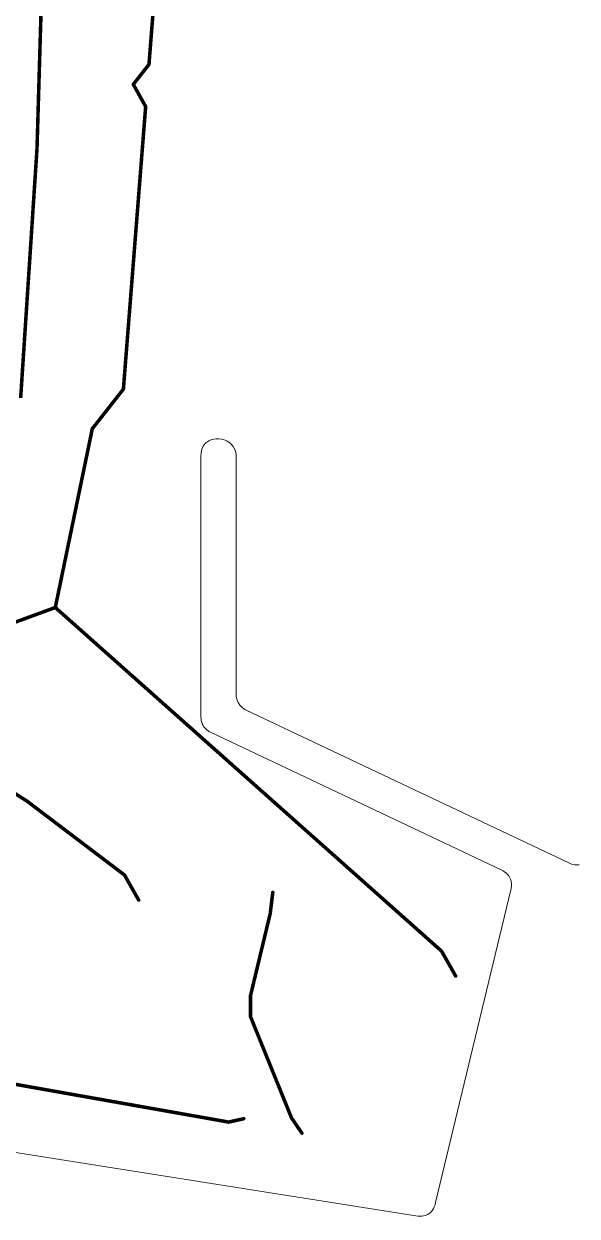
# Model space of a CAD drawing. Extents: x -174 to 104, y -43 to 63.
# Drawn here: x -66.4 to -35, y -42.8 to 24.9 of the extents above; entities that cross this region are included whole.
import ezdxf

# ---------------------------------------------------------------- set-up
doc = ezdxf.new("R2010")
doc.units = 0
doc.layers.get('0').update_dxf_attribs({"linetype": 'CONTINUOUS', "lineweight": 0})
doc.layers.add('______ _____', color=7, linetype='CONTINUOUS', lineweight=0)
doc.layers.add('B_Cu_____________', color=9, linetype='CONTINUOUS', lineweight=0)

# ---------------------------------------------------------------- blocks, each defined once
blk = doc.blocks.new('UNIT_DISC')
at = {"const_width": 0.5}
blk.add_lwpolyline([(0.25, 0, 1), (-0.25, 0, 1)], format="xyb", close=True, dxfattribs=at)

msp = doc.modelspace()

# ---------------------------------------------------------------- linework, layer by layer
at = {"layer": '______ _____'}
for points in [[(-55.481, 1.3566), (-55.6074, 1.3416)], [(-55.481, 1.3566), (-55.6074, 1.3416)], [(-55.3446, 1.3616), (-55.481, 1.3566)], [(-55.3446, 1.3616), (-55.481, 1.3566)], [(-55.1572, 1.3456), (-55.3446, 1.3616)], [(-55.1572, 1.3456), (-55.3446, 1.3616)], [(-56.2858, 0.7868), (-56.3309, 0.5796)], [(-56.2858, 0.7868), (-56.3309, 0.5796)], [(-56.2126, 0.9558), (-56.2858, 0.7868)], [(-56.2126, 0.9558), (-56.2858, 0.7868)], [(-56.1122, 1.0932), (-56.2126, 0.9558)], [(-56.1122, 1.0932), (-56.2126, 0.9558)], [(-56.0507, 1.1518), (-56.1122, 1.0932)], [(-56.0507, 1.1518), (-56.1122, 1.0932)], [(-55.982, 1.2033), (-56.0507, 1.1518)], [(-55.982, 1.2033), (-56.0507, 1.1518)], [(-55.9031, 1.249), (-55.982, 1.2033)], [(-55.9031, 1.249), (-55.982, 1.2033)], [(-55.8165, 1.2869), (-55.9031, 1.249)], [(-55.8165, 1.2869), (-55.9031, 1.249)], [(-55.7163, 1.3186), (-55.8165, 1.2869)], [(-55.7163, 1.3186), (-55.8165, 1.2869)], [(-55.6074, 1.3416), (-55.7163, 1.3186)], [(-55.6074, 1.3416), (-55.7163, 1.3186)], [(-54.9711, 1.2928), (-55.1572, 1.3456)], [(-54.9711, 1.2928), (-55.1572, 1.3456)], [(-54.8829, 1.2521), (-54.9711, 1.2928)], [(-54.8829, 1.2521), (-54.9711, 1.2928)], [(-54.7986, 1.2019), (-54.8829, 1.2521)], [(-54.7986, 1.2019), (-54.8829, 1.2521)], [(-54.7158, 1.1404), (-54.7986, 1.2019)], [(-54.7158, 1.1404), (-54.7986, 1.2019)], [(-54.6372, 1.0689), (-54.7158, 1.1404)], [(-54.6372, 1.0689), (-54.7158, 1.1404)], [(-54.5161, 0.9251), (-54.6372, 1.0689)], [(-54.5161, 0.9251), (-54.6372, 1.0689)], [(-54.4218, 0.756), (-54.5161, 0.9251)], [(-54.4218, 0.756), (-54.5161, 0.9251)], [(-54.3883, 0.6649), (-54.4218, 0.756)], [(-54.3883, 0.6649), (-54.4218, 0.756)], [(-56.3442, 0.3621), (-56.3447, -14.4148)], [(-56.3442, 0.3621), (-56.3447, -14.4148)], [(-56.3309, 0.5796), (-56.3442, 0.3621)], [(-56.3309, 0.5796), (-56.3442, 0.3621)], [(-54.3642, 0.5698), (-54.3883, 0.6649)], [(-54.3642, 0.5698), (-54.3883, 0.6649)], [(-54.3492, 0.4678), (-54.3642, 0.5698)], [(-54.3492, 0.4678), (-54.3642, 0.5698)], [(-54.3442, 0.3616), (-54.3492, 0.4678)], [(-54.3442, 0.3616), (-54.3492, 0.4678)], [(-54.3439, -13.1497), (-54.3442, 0.3616)], [(-54.3439, -13.1497), (-54.3442, 0.3616)], [(-54.3417, -13.2438), (-54.3439, -13.1497)], [(-54.3417, -13.2438), (-54.3439, -13.1497)], [(-54.3065, -13.4287), (-54.3417, -13.2438)], [(-54.3065, -13.4287), (-54.3417, -13.2438)], [(-54.2374, -13.6037), (-54.3065, -13.4287)], [(-54.2374, -13.6037), (-54.3065, -13.4287)], [(-54.1368, -13.7627), (-54.2374, -13.6037)], [(-54.1368, -13.7627), (-54.2374, -13.6037)], [(-54.0082, -13.9002), (-54.1368, -13.7627)], [(-54.0082, -13.9002), (-54.1368, -13.7627)], [(-53.8561, -14.0111), (-54.0082, -13.9002)], [(-53.8561, -14.0111), (-54.0082, -13.9002)], [(-53.772, -14.0533), (-53.8561, -14.0111)], [(-53.772, -14.0533), (-53.8561, -14.0111)], [(-35.4282, -22.7443), (-53.772, -14.0533)], [(-35.4282, -22.7443), (-53.772, -14.0533)], [(-56.3447, -14.4148), (-56.3397, -14.53)], [(-56.3447, -14.4148), (-56.3397, -14.53)], [(-56.3397, -14.53), (-56.3247, -14.6388)], [(-56.3397, -14.53), (-56.3247, -14.6388)], [(-56.3247, -14.6388), (-56.301, -14.7367)], [(-56.3247, -14.6388), (-56.301, -14.7367)], [(-56.301, -14.7367), (-56.2683, -14.8288)], [(-56.301, -14.7367), (-56.2683, -14.8288)], [(-56.2683, -14.8288), (-56.2279, -14.9128)], [(-56.2683, -14.8288), (-56.2279, -14.9128)], [(-56.2279, -14.9128), (-56.1789, -14.9913)], [(-56.2279, -14.9128), (-56.1789, -14.9913)], [(-56.1789, -14.9913), (-56.056, -15.1313)], [(-56.1789, -14.9913), (-56.056, -15.1313)], [(-56.056, -15.1313), (-55.8964, -15.2516)], [(-56.056, -15.1313), (-55.8964, -15.2516)], [(-55.8964, -15.2516), (-55.7728, -15.3185)], [(-55.8964, -15.2516), (-55.7728, -15.3185)], [(-55.7728, -15.3185), (-39.3077, -23.1194)], [(-55.7728, -15.3185), (-39.3077, -23.1194)], [(-35.3268, -22.7891), (-35.4282, -22.7443)], [(-35.3268, -22.7891), (-35.4282, -22.7443)], [(-35.1107, -22.8377), (-35.3268, -22.7891)], [(-35.1107, -22.8377), (-35.3268, -22.7891)], [(-34.8893, -22.8377), (-35.1107, -22.8377)], [(-34.8893, -22.8377), (-35.1107, -22.8377)], [(-39.3077, -23.1194), (-39.1971, -23.1773)], [(-39.3077, -23.1194), (-39.1971, -23.1773)], [(-39.1971, -23.1773), (-39.0981, -23.2408)], [(-39.1971, -23.1773), (-39.0981, -23.2408)], [(-39.0981, -23.2408), (-39.0155, -23.3057)], [(-39.0981, -23.2408), (-39.0155, -23.3057)], [(-39.0155, -23.3057), (-38.9432, -23.3756)], [(-39.0155, -23.3057), (-38.9432, -23.3756)], [(-38.9432, -23.3756), (-38.8837, -23.447)], [(-38.9432, -23.3756), (-38.8837, -23.447)], [(-38.8837, -23.447), (-38.8336, -23.523)], [(-38.8837, -23.447), (-38.8336, -23.523)], [(-38.8336, -23.523), (-38.7937, -23.6018)], [(-38.8336, -23.523), (-38.7937, -23.6018)], [(-38.7937, -23.6018), (-38.7628, -23.6848)], [(-38.7937, -23.6018), (-38.7628, -23.6848)], [(-38.7628, -23.6848), (-38.7282, -23.8647)], [(-38.7628, -23.6848), (-38.7282, -23.8647)], [(-38.7635, -24.2565), (-43.0271, -42.0156)], [(-38.7635, -24.2565), (-43.0271, -42.0156)], [(-38.7307, -24.0678), (-38.7635, -24.2565)], [(-38.7307, -24.0678), (-38.7635, -24.2565)], [(-38.7282, -23.8647), (-38.7307, -24.0678)], [(-38.7282, -23.8647), (-38.7307, -24.0678)], [(-44.1559, -42.7698), (-110.511, -32.2602)], [(-44.1559, -42.7698), (-110.511, -32.2602)], [(-43.3945, -42.6378), (-43.4672, -42.6842)], [(-43.3945, -42.6378), (-43.4672, -42.6842)], [(-43.3275, -42.583), (-43.3945, -42.6378)], [(-43.3275, -42.583), (-43.3945, -42.6378)], [(-43.2642, -42.5177), (-43.3275, -42.583)], [(-43.2642, -42.5177), (-43.3275, -42.583)], [(-43.2069, -42.4435), (-43.2642, -42.5177)], [(-43.2069, -42.4435), (-43.2642, -42.5177)], [(-43.153, -42.3556), (-43.2069, -42.4435)], [(-43.153, -42.3556), (-43.2069, -42.4435)], [(-43.1058, -42.2578), (-43.153, -42.3556)], [(-43.1058, -42.2578), (-43.153, -42.3556)], [(-43.0626, -42.1423), (-43.1058, -42.2578)], [(-43.0626, -42.1423), (-43.1058, -42.2578)], [(-43.0271, -42.0156), (-43.0626, -42.1423)], [(-43.0271, -42.0156), (-43.0626, -42.1423)], [(-44.0381, -42.7844), (-44.1559, -42.7698)], [(-44.0381, -42.7844), (-44.1559, -42.7698)], [(-43.8168, -42.7858), (-44.0381, -42.7844)], [(-43.8168, -42.7858), (-44.0381, -42.7844)], [(-43.6287, -42.7515), (-43.8168, -42.7858)], [(-43.6287, -42.7515), (-43.8168, -42.7858)], [(-43.4672, -42.6842), (-43.6287, -42.7515)], [(-43.4672, -42.6842), (-43.6287, -42.7515)]]:
    msp.add_lwpolyline(points, dxfattribs=at)
at = {"layer": 'B_Cu_____________', "const_width": 0.2}
for points in [[(-58.0388, 38.5794), (-59.2869, 22.7306)], [(-65.648, 17.8444), (-65.3219, 28.9343)], [(-59.2948, 22.6309), (-60.1832, 21.4961)], [(-59.2869, 22.7306), (-59.2948, 22.6309)], [(-60.1832, 21.4961), (-59.4824, 20.2362)], [(-59.4824, 20.2362), (-59.4903, 20.1365)], [(-59.4903, 20.1365), (-60.7384, 4.2876)], [(-66.5756, 3.686), (-65.648, 17.8444)], [(-60.7463, 4.1879), (-61.6347, 3.0531)], [(-60.7384, 4.2876), (-60.7463, 4.1879)], [(-61.6347, 3.0531), (-62.5263, 1.9186)], [(-62.5342, 1.8189), (-64.6098, -8.215)], [(-62.5263, 1.9186), (-62.5342, 1.8189)], [(-67.6222, -9.3206), (-64.6098, -8.215)], [(-42.7065, -27.7204), (-64.6098, -8.215)], [(-66.2108, -19.2164), (-82.6366, -8.7649)], [(-60.6954, -23.4016), (-66.2108, -19.2164)], [(-60.6939, -23.403), (-60.6954, -23.4016)], [(-60.6782, -23.4187), (-60.6939, -23.403)], [(-59.8811, -24.8306), (-60.6782, -23.4187)], [(-52.4137, -25.5961), (-52.2691, -24.3956)], [(-53.5326, -30.2577), (-52.437, -25.6933)], [(-52.437, -25.6933), (-52.4137, -25.5961)], [(-42.705, -27.7218), (-42.7065, -27.7204)], [(-42.6893, -27.7375), (-42.705, -27.7218)], [(-41.8922, -29.1494), (-42.6893, -27.7375)], [(-53.5326, -31.3461), (-53.5326, -30.2577)], [(-53.5326, -31.4293), (-53.5326, -31.3461)], [(-53.5325, -31.4549), (-53.5326, -31.4293)], [(-51.2095, -37.1977), (-53.5325, -31.4549)], [(-54.8866, -37.4217), (-68.3223, -35.0413)], [(-53.9157, -37.2516), (-54.7896, -37.4459)], [(-51.2095, -37.2002), (-51.2095, -37.1977)], [(-50.6167, -38.0742), (-51.2095, -37.2002)], [(-54.7896, -37.4459), (-54.8866, -37.4217)]]:
    msp.add_lwpolyline(points, dxfattribs=at)

# ---------------------------------------------------------------- block references
at = {"layer": '______ _____', "xscale": 0.0001, "yscale": 0.0001}
for p in [(-55.481, 1.3566), (-55.481, 1.3566), (-55.481, 1.3566), (-55.3446, 1.3616), (-55.3446, 1.3616), (-55.3446, 1.3616), (-56.2858, 0.7868), (-56.2858, 0.7868), (-56.2858, 0.7868), (-56.2126, 0.9558), (-56.2126, 0.9558), (-56.2126, 0.9558), (-56.1122, 1.0932), (-56.1122, 1.0932), (-56.1122, 1.0932), (-56.0507, 1.1518), (-56.0507, 1.1518), (-56.0507, 1.1518), (-55.982, 1.2033), (-55.982, 1.2033), (-55.982, 1.2033), (-55.9031, 1.249), (-55.9031, 1.249), (-55.9031, 1.249), (-55.8165, 1.2869), (-55.8165, 1.2869), (-55.8165, 1.2869), (-55.7163, 1.3186), (-55.7163, 1.3186), (-55.7163, 1.3186), (-55.6074, 1.3416), (-55.6074, 1.3416), (-55.6074, 1.3416), (-55.1572, 1.3456), (-55.1572, 1.3456), (-55.1572, 1.3456), (-54.9711, 1.2928), (-54.9711, 1.2928), (-54.9711, 1.2928), (-54.8829, 1.2521), (-54.8829, 1.2521), (-54.8829, 1.2521), (-54.7986, 1.2019), (-54.7986, 1.2019), (-54.7986, 1.2019), (-54.7158, 1.1404), (-54.7158, 1.1404), (-54.7158, 1.1404), (-54.6372, 1.0689), (-54.6372, 1.0689), (-54.6372, 1.0689), (-54.5161, 0.9251), (-54.5161, 0.9251), (-54.5161, 0.9251), (-54.4218, 0.756), (-54.4218, 0.756), (-54.4218, 0.756), (-56.3442, 0.3621), (-56.3442, 0.3621), (-56.3442, 0.3621), (-56.3309, 0.5796), (-56.3309, 0.5796), (-56.3309, 0.5796), (-54.3883, 0.6649), (-54.3883, 0.6649), (-54.3883, 0.6649), (-54.3642, 0.5698), (-54.3642, 0.5698), (-54.3642, 0.5698), (-54.3492, 0.4678), (-54.3492, 0.4678), (-54.3492, 0.4678), (-54.3442, 0.3616), (-54.3442, 0.3616), (-54.3442, 0.3616), (-54.3439, -13.1497), (-54.3439, -13.1497), (-54.3439, -13.1497), (-54.3417, -13.2438), (-54.3417, -13.2438), (-54.3417, -13.2438), (-54.3065, -13.4287), (-54.3065, -13.4287), (-54.3065, -13.4287), (-54.2374, -13.6037), (-54.2374, -13.6037), (-54.2374, -13.6037), (-54.1368, -13.7627), (-54.1368, -13.7627), (-54.1368, -13.7627), (-54.0082, -13.9002), (-54.0082, -13.9002), (-54.0082, -13.9002), (-53.8561, -14.0111), (-53.8561, -14.0111), (-53.8561, -14.0111), (-53.772, -14.0533), (-53.772, -14.0533), (-53.772, -14.0533), (-56.3447, -14.4148), (-56.3447, -14.4148), (-56.3447, -14.4148), (-56.3397, -14.53), (-56.3397, -14.53), (-56.3397, -14.53), (-56.3247, -14.6388), (-56.3247, -14.6388), (-56.3247, -14.6388), (-56.301, -14.7367), (-56.301, -14.7367), (-56.301, -14.7367), (-56.2683, -14.8288), (-56.2683, -14.8288), (-56.2683, -14.8288), (-56.2279, -14.9128), (-56.2279, -14.9128), (-56.2279, -14.9128), (-56.1789, -14.9913), (-56.1789, -14.9913), (-56.1789, -14.9913), (-56.056, -15.1313), (-56.056, -15.1313), (-56.056, -15.1313), (-55.8964, -15.2516), (-55.8964, -15.2516), (-55.8964, -15.2516), (-55.7728, -15.3185), (-55.7728, -15.3185), (-55.7728, -15.3185), (-35.4282, -22.7443), (-35.4282, -22.7443), (-35.4282, -22.7443), (-35.3268, -22.7891), (-35.3268, -22.7891), (-35.3268, -22.7891), (-35.1107, -22.8377), (-35.1107, -22.8377), (-35.1107, -22.8377), (-39.3077, -23.1194), (-39.3077, -23.1194), (-39.3077, -23.1194), (-39.1971, -23.1773), (-39.1971, -23.1773), (-39.1971, -23.1773), (-39.0981, -23.2408), (-39.0981, -23.2408), (-39.0981, -23.2408), (-39.0155, -23.3057), (-39.0155, -23.3057), (-39.0155, -23.3057), (-38.9432, -23.3756), (-38.9432, -23.3756), (-38.9432, -23.3756), (-38.8837, -23.447), (-38.8837, -23.447), (-38.8837, -23.447), (-38.8336, -23.523), (-38.8336, -23.523), (-38.8336, -23.523), (-38.7937, -23.6018), (-38.7937, -23.6018), (-38.7937, -23.6018), (-38.7628, -23.6848), (-38.7628, -23.6848), (-38.7628, -23.6848), (-38.7635, -24.2565), (-38.7635, -24.2565), (-38.7635, -24.2565), (-38.7307, -24.0678), (-38.7307, -24.0678), (-38.7307, -24.0678), (-38.7282, -23.8647), (-38.7282, -23.8647), (-38.7282, -23.8647), (-43.3945, -42.6378), (-43.3945, -42.6378), (-43.3945, -42.6378), (-43.3275, -42.583), (-43.3275, -42.583), (-43.3275, -42.583), (-43.2642, -42.5177), (-43.2642, -42.5177), (-43.2642, -42.5177), (-43.2069, -42.4435), (-43.2069, -42.4435), (-43.2069, -42.4435), (-43.153, -42.3556), (-43.153, -42.3556), (-43.153, -42.3556), (-43.1058, -42.2578), (-43.1058, -42.2578), (-43.1058, -42.2578), (-43.0626, -42.1423), (-43.0626, -42.1423), (-43.0626, -42.1423), (-43.0271, -42.0156), (-43.0271, -42.0156), (-43.0271, -42.0156), (-44.1559, -42.7698), (-44.1559, -42.7698), (-44.1559, -42.7698), (-44.0381, -42.7844), (-44.0381, -42.7844), (-44.0381, -42.7844), (-43.8168, -42.7858), (-43.8168, -42.7858), (-43.8168, -42.7858), (-43.6287, -42.7515), (-43.6287, -42.7515), (-43.6287, -42.7515), (-43.4672, -42.6842), (-43.4672, -42.6842), (-43.4672, -42.6842)]:
    msp.add_blockref('UNIT_DISC', p, dxfattribs=at)
at = {"layer": 'B_Cu_____________', "xscale": 0.2, "yscale": 0.2}
for p in [(-59.2948, 22.6309), (-59.2948, 22.6309), (-59.2869, 22.7306), (-59.2869, 22.7306), (-60.1832, 21.4961), (-60.1832, 21.4961), (-59.4824, 20.2362), (-59.4824, 20.2362), (-59.4903, 20.1365), (-59.4903, 20.1365), (-65.648, 17.8444), (-65.648, 17.8444), (-60.7463, 4.1879), (-60.7463, 4.1879), (-60.7384, 4.2876), (-60.7384, 4.2876), (-61.6347, 3.0531), (-61.6347, 3.0531), (-62.5342, 1.8189), (-62.5342, 1.8189), (-62.5263, 1.9186), (-62.5263, 1.9186), (-64.6098, -8.215), (-64.6098, -8.215), (-64.6098, -8.215), (-66.2108, -19.2164), (-66.2108, -19.2164), (-60.6954, -23.4016), (-60.6954, -23.4016), (-60.6939, -23.403), (-60.6939, -23.403), (-60.6782, -23.4187), (-60.6782, -23.4187), (-52.2691, -24.3956), (-59.8811, -24.8306), (-52.437, -25.6933), (-52.437, -25.6933), (-52.4137, -25.5961), (-52.4137, -25.5961), (-42.7065, -27.7204), (-42.7065, -27.7204), (-42.705, -27.7218), (-42.705, -27.7218), (-42.6893, -27.7375), (-42.6893, -27.7375), (-41.8922, -29.1494), (-53.5326, -30.2577), (-53.5326, -30.2577), (-53.5326, -31.3461), (-53.5326, -31.3461), (-53.5326, -31.4293), (-53.5326, -31.4293), (-53.5325, -31.4549), (-53.5325, -31.4549), (-53.9157, -37.2516), (-51.2095, -37.1977), (-51.2095, -37.1977), (-51.2095, -37.2002), (-51.2095, -37.2002), (-54.8866, -37.4217), (-54.8866, -37.4217), (-54.7896, -37.4459), (-54.7896, -37.4459), (-50.6167, -38.0742)]:
    msp.add_blockref('UNIT_DISC', p, dxfattribs=at)

doc.saveas('drawing.dxf')
